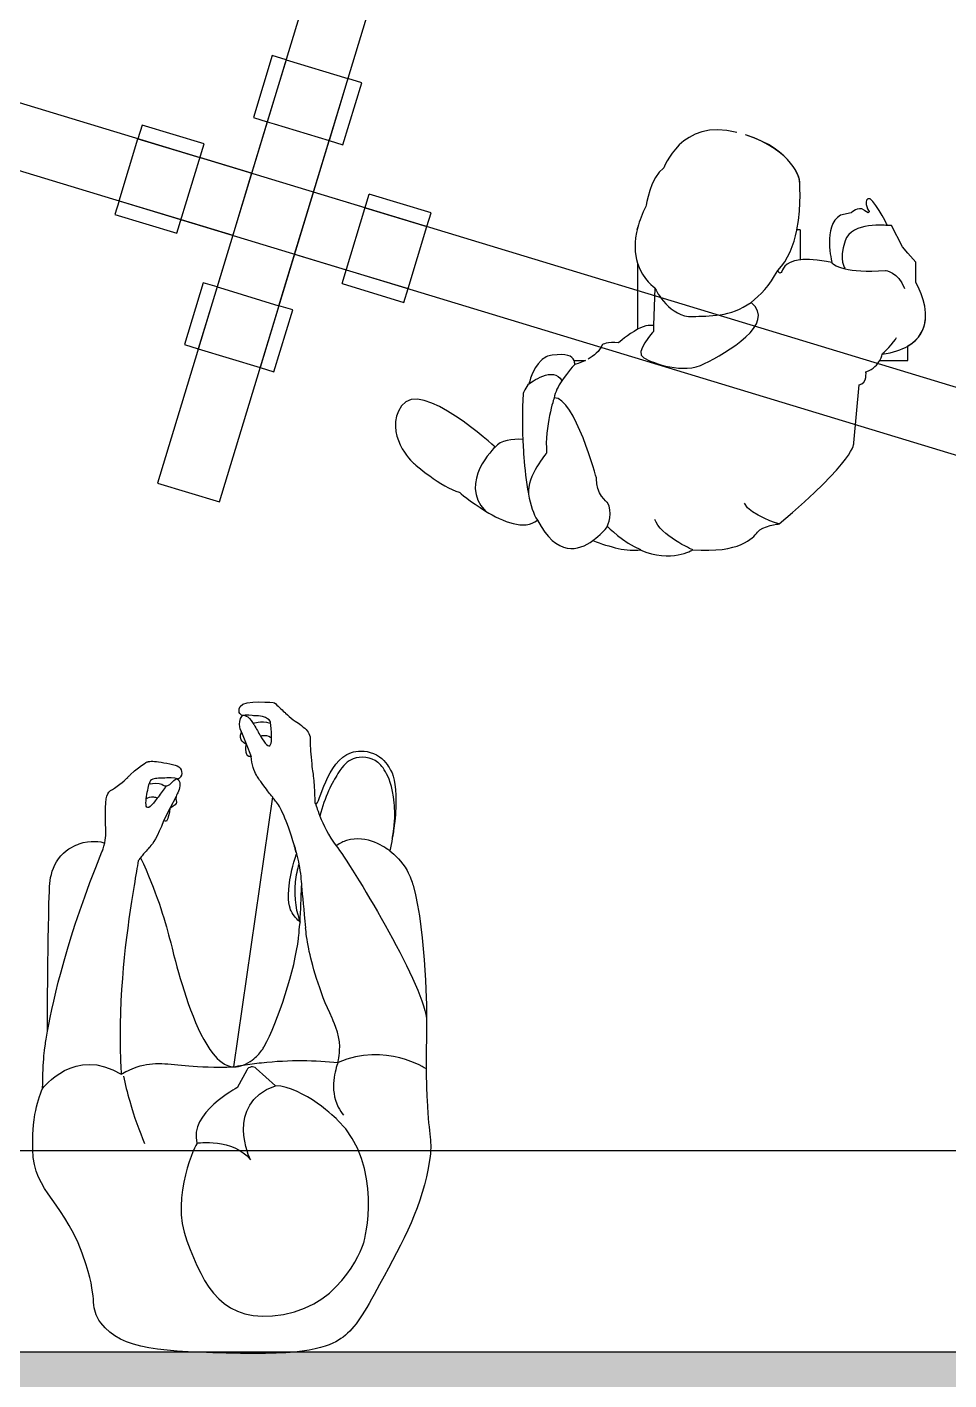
# Model space of a CAD drawing. Header units: millimetres. Extents: x 13722 to 114356, y -17117 to 61088.
# Drawn here: x 73308 to 74590, y 12945 to 14825 of the extents above; entities that cross this region are included whole.
import ezdxf

# ---------------------------------------------------------------- set-up
doc = ezdxf.new("R2010")
doc.units = ezdxf.units.MM
for name, color, linetype in [('01', 3, 'Continuous'), ('02', 250, 'Continuous'), ('Toffu_Outline', 8, 'Continuous')]:
    doc.layers.add(name, color=color, linetype=linetype)

# ---------------------------------------------------------------- blocks, each defined once
blk = doc.blocks.new('90_90')
at = {"layer": '02'}
for p, q in [((12638.8, -431.1), (12618.8, -431.1)), ((12618.8, -431.1), (12618.8, -521.1)), ((12638.8, -431.1), (12638.8, -521.1)), ((12638.8, -431.1), (12728.8, -431.1)), ((12728.8, -431.1), (12728.8, -521.1)), ((12748.8, -431.1), (12728.8, -431.1)), ((12748.8, -521.1), (12748.8, -431.1)), ((12618.8, -521.1), (12748.8, -521.1)), ((12638.8, -521.1), (12638.8, -596.1)), ((12728.8, -596.1), (12728.8, -521.1)), ((12473.8, -576.1), (12473.8, -596.1)), ((12563.8, -576.1), (12473.8, -576.1)), ((12563.8, -596.1), (12563.8, -576.1)), ((12803.8, -576.1), (12803.8, -596.1)), ((12893.8, -576.1), (12803.8, -576.1)), ((12893.8, -596.1), (12893.8, -576.1)), ((12563.8, -596.1), (12473.8, -596.1)), ((12473.8, -596.1), (12473.8, -686.1)), ((12563.8, -596.1), (12563.8, -606.1)), ((12803.8, -596.1), (12563.8, -596.1)), ((12893.8, -596.1), (12803.8, -596.1)), ((12803.8, -596.1), (12803.8, -606.1)), ((12893.8, -596.1), (12893.8, -686.1)), ((12563.8, -606.1), (12563.8, -686.1)), ((12803.8, -606.1), (12803.8, -686.1)), ((12563.8, -686.1), (12473.8, -686.1)), ((12473.8, -686.1), (12473.8, -706.1)), ((12563.8, -706.1), (12563.8, -686.1)), ((12563.8, -686.1), (12803.8, -686.1)), ((12638.8, -686.1), (12638.8, -761.1)), ((12728.8, -761.1), (12728.8, -686.1)), ((12893.8, -686.1), (12803.8, -686.1)), ((12803.8, -686.1), (12803.8, -706.1)), ((12893.8, -706.1), (12893.8, -686.1)), ((12473.8, -706.1), (12563.8, -706.1)), ((12803.8, -706.1), (12893.8, -706.1)), ((12618.8, -761.1), (12618.8, -851.1)), ((12618.8, -761.1), (12748.8, -761.1)), ((12638.8, -761.1), (12638.8, -851.1)), ((12728.8, -761.1), (12728.8, -851.1)), ((12748.8, -851.1), (12748.8, -761.1)), ((12618.8, -851.1), (12638.8, -851.1)), ((12638.8, -851.1), (12728.8, -851.1)), ((12728.8, -851.1), (12748.8, -851.1))]:
    blk.add_line(p, q, dxfattribs=at)
for points in [[(12728.8, -596.1), (12638.8, -596.1)], [(12638.8, -686.1), (12728.8, -686.1)]]:
    blk.add_lwpolyline(points, dxfattribs=at)
blk = doc.blocks.new('RW')
at = {"layer": '02'}
for points in [[(93812.5, -24309.1), (93898.6, -24335.2), (94564.2, -22144.1), (94478.1, -22118)], [(96720.6, -24816.3), (96746.7, -24730.2), (92154, -23334.9), (92127.9, -23421)]]:
    blk.add_lwpolyline(points, close=True, dxfattribs=at)
at = {"layer": '02', "rotation": 73.10102855420456}
blk.add_blockref('90_90', (89672.9, -35884.4), dxfattribs=at)
blk = doc.blocks.new('FWFW')
at = {"layer": 'Toffu_Outline'}
for p, q in [((108797, -6424), (108797, -6465.8)), ((108797, -6465.8), (108797, -6466.1)), ((108571.1, -6470.3), (108571.1, -6549))]:
    blk.add_line(p, q, dxfattribs=at)
for points in [[(108709.3, -6288.5), (108631.3, -6268.5), (108607.3, -6338.5), (108607.3, -6338.5)], [(108796.3, -6354.5), (108796.3, -6354.5), (108788.2, -6313.3), (108721.1, -6291.9)], [(108796.1, -6354.5), (108796.1, -6354.5), (108788, -6313.3), (108721.1, -6292)], [(108607.3, -6338.5), (108589.3, -6349.5), (108582.6, -6391.5), (108582.6, -6391.5)], [(108792.4, -6424), (108799.7, -6388.6), (108796.1, -6354.5), (108796.1, -6354.5)], [(108796.9, -6363.5), (108796.7, -6357.9), (108796.3, -6354.5), (108796.3, -6354.5)], [(108582.6, -6391.5), (108577.3, -6401.8), (108573.7, -6411.5), (108571.3, -6420.3)], [(108886.3, -6396.5), (108877.3, -6390.5), (108868.3, -6400.5), (108868.3, -6400.5)], [(108891.3, -6380.8), (108884.6, -6385.5), (108893.3, -6399.2), (108893.3, -6399.2)], [(108918.5, -6418.1), (108917.6, -6416.1), (108897.8, -6376.3), (108891.3, -6380.8)], [(108853.3, -6403.5), (108827.8, -6418.5), (108841.3, -6469.5), (108841.3, -6469.5)], [(108868.3, -6400.5), (108868.3, -6400.5), (108853.3, -6403.5), (108853.3, -6403.5)], [(108918.4, -6418.1), (108918.4, -6418.1), (108868.6, -6412), (108859.6, -6439.5)], [(108893.3, -6399.2), (108892.3, -6402.5), (108886.3, -6396.5), (108886.3, -6396.5)], [(108571.3, -6420.3), (108565.7, -6440.9), (108567.1, -6457.4), (108571.1, -6470.3)], [(108571.1, -6420.3), (108570.8, -6421.6), (108570.5, -6422.8), (108570.2, -6424)], [(108766.3, -6480.5), (108780.5, -6465.6), (108788.3, -6444.9), (108792.5, -6424.5)], [(108792.5, -6424), (108792.5, -6424), (108792.4, -6424), (108792.4, -6424)], [(108797, -6424), (108797, -6424), (108792.5, -6424), (108792.5, -6424)], [(108918.6, -6418.1), (108918.6, -6418.1), (108918.6, -6418.1), (108918.5, -6418.1)], [(108924.3, -6418.1), (108924.3, -6418.1), (108918.6, -6418.1), (108918.6, -6418.1)], [(108939.3, -6447.5), (108939.3, -6447.5), (108924.3, -6418.1), (108924.3, -6418.1)], [(108859.6, -6439.5), (108850.6, -6467), (108859.6, -6478), (108859.6, -6478)], [(108947, -6456.3), (108947, -6456.3), (108939.3, -6447.5), (108939.3, -6447.5)], [(108797, -6465.8), (108773.6, -6468.3), (108773.1, -6480.6), (108770.9, -6483.2)], [(108841.1, -6469.4), (108821, -6465.5), (108807, -6464.7), (108797, -6465.8)], [(108957.9, -6468.8), (108957.9, -6468.8), (108947, -6456.3), (108947, -6456.3)], [(108957.9, -6496.8), (108957.9, -6496.8), (108957.9, -6468.8), (108957.9, -6468.8)], [(108571.1, -6470.3), (108578.6, -6493.9), (108595.3, -6504.8), (108595.3, -6504.8)], [(108728.9, -6524.8), (108741.8, -6515.4), (108754.5, -6501.4), (108766.1, -6480.5)], [(108770.9, -6483.2), (108767.9, -6486.8), (108766.3, -6480.5), (108766.3, -6480.5)], [(108841.3, -6469.5), (108841.2, -6469.5), (108841.2, -6469.4), (108841.1, -6469.4)], [(108841.1, -6469.5), (108841.1, -6469.5), (108844.7, -6474.6), (108859.6, -6478.2)], [(108859.6, -6478.2), (108870.8, -6480.8), (108888.4, -6482.6), (108915.8, -6480.5)], [(108915.8, -6480.5), (108915.8, -6480.5), (108933.4, -6482.1), (108942.4, -6505.5)], [(108595.3, -6505.2), (108595.3, -6505.2), (108593.3, -6556.7), (108593.3, -6556.7)], [(108595.1, -6504.8), (108595.1, -6504.8), (108595.2, -6504.9), (108595.3, -6505.2)], [(108595.3, -6504.8), (108595.3, -6504.8), (108595.3, -6505.2), (108595.3, -6505.2)], [(108595.3, -6505.2), (108597.3, -6509.2), (108616.4, -6545.9), (108647.6, -6544.5)], [(108971.4, -6549), (108974, -6523.1), (108957.9, -6496.8), (108957.9, -6496.8)], [(108647.6, -6544.5), (108670.4, -6543.5), (108700.2, -6545.5), (108728.9, -6524.8)], [(108664.1, -6610), (108694.1, -6594.5), (108765.7, -6555), (108728.9, -6524.8)], [(108571.1, -6562.3), (108558.1, -6569.3), (108544.4, -6581.1), (108544.4, -6581.1)], [(108571.1, -6549), (108571.1, -6549), (108571.1, -6562.3), (108571.1, -6562.3)], [(108585.6, -6557.1), (108581.5, -6557.4), (108576.5, -6559.5), (108571.2, -6562.3)], [(108593.1, -6556.7), (108591.7, -6556.8), (108589.4, -6556.9), (108585.6, -6557.1)], [(108593.3, -6556.7), (108593.2, -6556.7), (108593.2, -6556.7), (108593.1, -6556.7)], [(108593.1, -6557.1), (108593.1, -6557.1), (108593.1, -6565.5), (108593.1, -6565.5)], [(108947, -6585.5), (108963.5, -6576), (108970, -6562.6), (108971.4, -6549)], [(108947, -6585.4), (108963.4, -6575.9), (108969.8, -6562.5), (108971.1, -6549)], [(108971.1, -6549), (108971.1, -6549), (108971.4, -6549), (108971.4, -6549)], [(108544.4, -6581.1), (108529.8, -6579.3), (108521.8, -6583.8), (108521.8, -6583.8)], [(108593.1, -6565.5), (108593.1, -6565.5), (108565.6, -6594.5), (108579.6, -6602)], [(108911.1, -6596.8), (108911.1, -6596.8), (108929.1, -6580.1), (108931.1, -6573.5)], [(108452.3, -6598.2), (108446.2, -6598.8), (108441.1, -6601.8), (108436.9, -6605.8)], [(108483, -6605.6), (108480.4, -6598.8), (108471.6, -6596), (108452.3, -6598.2)], [(108521.8, -6583.8), (108518.2, -6593), (108510.1, -6599.4), (108502.3, -6603.7)], [(108908.1, -6605.6), (108910.9, -6600.7), (108911.3, -6596.8), (108911.3, -6596.8)], [(108911.3, -6596.8), (108926.6, -6594.5), (108938.2, -6590.6), (108947, -6585.5)], [(108947, -6585.5), (108947, -6585.5), (108947, -6585.4), (108947, -6585.4)], [(108947, -6605.6), (108947, -6605.6), (108947, -6585.5), (108947, -6585.5)], [(108436.8, -6605.7), (108424.9, -6617.1), (108420.3, -6637), (108420.1, -6638.1)], [(108420.1, -6638.1), (108421.6, -6637), (108454.7, -6612.1), (108465.8, -6633.8)], [(108436.9, -6605.6), (108436.9, -6605.6), (108436.8, -6605.7), (108436.8, -6605.7)], [(108483.8, -6611.2), (108483.8, -6611.2), (108474, -6621.4), (108465.8, -6633.8)], [(108483.8, -6611.2), (108483.8, -6609.1), (108483.5, -6607.2), (108482.8, -6605.6)], [(108482.8, -6605.6), (108482.8, -6605.6), (108483, -6605.6), (108483, -6605.6)], [(108483, -6605.6), (108483, -6605.6), (108498.7, -6605.6), (108498.7, -6605.6)], [(108498.7, -6605.6), (108490.7, -6609.5), (108483.8, -6611.2), (108483.8, -6611.2)], [(108579.6, -6602), (108593.6, -6609.5), (108634.1, -6625.5), (108664.1, -6610)], [(108888.5, -6621.5), (108899.3, -6617.6), (108905, -6611), (108908, -6605.6)], [(108908, -6605.6), (108908, -6605.6), (108908.1, -6605.6), (108908.1, -6605.6)], [(108908.1, -6605.6), (108908.1, -6605.6), (108947, -6605.6), (108947, -6605.6)], [(108420.1, -6638.1), (108415.8, -6641.2), (108411.8, -6652.1), (108411.8, -6652.1)], [(108420.1, -6638.1), (108420.1, -6638.1), (108420.1, -6638.1), (108420.1, -6638.1)], [(108465.8, -6633.8), (108460.7, -6641.5), (108456.3, -6650), (108455.1, -6657.5)], [(108879.1, -6639.5), (108891.1, -6636.8), (108888.5, -6621.5), (108888.5, -6621.5)], [(108411.8, -6652.1), (108410.7, -6675.9), (108410.8, -6696.9), (108411.5, -6715.3)], [(108514.1, -6770), (108514.1, -6770), (108483.6, -6656.5), (108455.1, -6657.5)], [(108871.8, -6720.2), (108871.8, -6720.2), (108879.1, -6639.5), (108879.1, -6639.5)], [(108455.1, -6657.5), (108455.1, -6657.5), (108441.6, -6697.5), (108444.6, -6734)], [(108373, -6726), (108373, -6726), (108321.1, -6775), (108359.5, -6814.9)], [(108411.5, -6715.3), (108397.2, -6714.8), (108380.3, -6716.5), (108373, -6726)], [(108411.5, -6715.3), (108411.5, -6715.3), (108412.7, -6757.1), (108419.4, -6791.2)], [(108767.8, -6832.8), (108875.1, -6743.5), (108871.8, -6720.2), (108871.8, -6720.2)], [(108259, -6748), (108259, -6748), (108299, -6783), (108323, -6788.5)], [(108444.6, -6734), (108444.6, -6734), (108417, -6766.6), (108419.4, -6791.2)], [(108529.1, -6803), (108529.1, -6803), (108512.6, -6790.5), (108514.1, -6770)], [(108323, -6788.5), (108323, -6788.5), (108339, -6802.5), (108359.5, -6814.9)], [(108419.4, -6791.2), (108419.4, -6791.2), (108419.4, -6791.3), (108419.4, -6791.4)], [(108419.4, -6791.4), (108422.3, -6806.3), (108426.3, -6819.7), (108431.7, -6827.5)], [(108529.1, -6836.2), (108529.1, -6836.2), (108537.6, -6815.5), (108529.1, -6803)], [(108767.8, -6832.8), (108767.8, -6832.8), (108728.1, -6821.5), (108719.6, -6804)], [(108359.5, -6814.9), (108383.6, -6829.7), (108414.1, -6842.3), (108431.7, -6827.5)], [(108647.7, -6868.8), (108647.7, -6868.8), (108601.6, -6848.5), (108595.1, -6826.5)], [(108431.7, -6827.5), (108458.6, -6878.9), (108489.3, -6870.2), (108508.9, -6856)], [(108508.9, -6856), (108508.9, -6856), (108520.7, -6847.8), (108529.1, -6836.2)], [(108529.1, -6836.2), (108529.1, -6836.2), (108551.4, -6859.1), (108575, -6868.5)], [(108647.7, -6868.8), (108713.8, -6873.5), (108731.1, -6852.8), (108737.8, -6844.2)], [(108737.8, -6844.2), (108744.4, -6835.5), (108767.8, -6832.8), (108767.8, -6832.8)], [(108508.9, -6856), (108532.4, -6864.9), (108557.6, -6871.7), (108574.8, -6868.9)], [(108574.8, -6868.9), (108617.6, -6887.7), (108647.7, -6868.8), (108647.7, -6868.8)], [(108575, -6868.5), (108575.2, -6868.6), (108575.4, -6868.8), (108575.6, -6868.8)]]:
    blk.add_open_spline(points, degree=3, dxfattribs=at)
blk.add_open_spline([(108373, -6726), (108373, -6726), (108269.6, -6630), (108243, -6668.6), (108216.3, -6707.3), (108259, -6748), (108259, -6748)], degree=3, knots=[3, 3, 3, 3, 4, 4, 4, 5, 5, 5, 5], dxfattribs=at)

msp = doc.modelspace()

# ---------------------------------------------------------------- hatches: boundary and pattern name
at = {"layer": '01', "lineweight": -2, "true_color": 0x999b37}
h = msp.add_hatch(dxfattribs=at)
h.set_pattern_fill('AR-SAND', color=55, scale=5)
h.set_pattern_definition([(37.5, (-19358.14, 21727.48), (-8.00016, 244.7066), [0, -193.04, 0, -215.9, 0, -206.375]), (7.5, (-19358.14, 21727.48), (224.7616, 358.4126), [0, -104.14, 0, -173.99, 0, -66.675]), (327.5, (-19514.35, 21727.48), (395.4962, 0.7186), [0, -63.5, 0, -228.6, 0, -298.45]), (317.5, (-19514.35, 21727.48), (381.7782, 111.4647), [0, -31.75, 0, -149.86, 0, -171.45])])
h.paths.add_polyline_path([(70453.8, 12983.3), (70453.8, 10764.6), (72599.6, 10043.3), (76293.8, 10043.3), (76293.8, 12983.3)], flags=17)
h.paths.add_polyline_path([(70453.8, 22943.3), (70453.8, 20883.3), (72903.8, 20883.3), (72903.8, 22943.3)], flags=17)
h.paths.add_polyline_path([(79063.8, 14353.3), (79063.8, 12513.3), (81313.8, 12513.3), (81313.8, 14353.3)], flags=17)
h.paths.add_polyline_path([(66994.8, 20603.3, 0.409585), (64324.8, 23223.3), (62204.1, 23223.3), (62204.1, 7963.3), (62204.1, 6963.3), (83214.7, 6963.3), (83214.7, 23223.3), (77183.8, 23223.3), (77183.8, 20603.3), (78783.8, 20603.3), (78783.8, 19033.3), (81593.8, 19033.3), (81593.8, 14633.3), (81593.8, 12233.3), (81593.8, 7963.3), (72553.8, 7963.3), (64324.8, 10463.3), (64324.8, 13163.3), (64324.8, 15543.3), (66994.8, 15543.3)])

# ---------------------------------------------------------------- linework, layer by layer
at = {"layer": '01'}
for points in [[(76573.8, 9763.3), (76573.8, 13263.3), (70173.8, 13263.3), (70173.8, 10563.3), (72553.8, 9763.3)], [(76293.8, 10043.3), (76293.8, 12983.3), (70453.8, 12983.3), (70453.8, 10764.6), (72599.6, 10043.3)]]:
    msp.add_lwpolyline(points, close=True, dxfattribs=at)
at = {"layer": 'Toffu_Outline'}
for p, q in [((73606.5, 13845.4), (73612.9, 13828.8)), ((73612.9, 13828.8), (73619.6, 13811.5)), ((73515.3, 13755.8), (73506.8, 13739.2)), ((73649.3, 13755.1), (73595.3, 13380)), ((73649.3, 13755.1), (73649.3, 13755.1)), ((73506.8, 13739.2), (73498, 13722))]:
    msp.add_line(p, q, dxfattribs=at)
for points in [[(73607.5, 13868.4), (73607.5, 13868.4), (73599.5, 13871.3), (73604.6, 13881.1)], [(73604.6, 13881.1), (73609.6, 13891), (73652.3, 13886.1), (73652.3, 13886.1)], [(73652.3, 13886.1), (73656.7, 13881.7), (73661.4, 13877.3), (73666.3, 13872.9)], [(73606.5, 13845.4), (73606.5, 13845.4), (73599.1, 13857.4), (73607.5, 13868.4)], [(73607.6, 13868.4), (73607.6, 13868.4), (73607.5, 13868.4), (73607.5, 13868.4)], [(73607.8, 13868.5), (73607.8, 13868.5), (73607.7, 13868.5), (73607.6, 13868.4)], [(73622.8, 13868.1), (73622.8, 13868.1), (73611.1, 13869.6), (73607.8, 13868.5)], [(73607.8, 13868.5), (73609.2, 13868.9), (73615, 13869.5), (73622.6, 13857.4)], [(73646.4, 13859.9), (73646.4, 13859.9), (73644.1, 13868), (73622.8, 13868.1)], [(73666.3, 13872.9), (73666.7, 13872.5), (73667.1, 13872.2), (73667.5, 13871.8)], [(73667.5, 13871.8), (73671, 13868.5), (73674.6, 13865.4), (73678.1, 13862.4)], [(73678.1, 13862.4), (73682, 13860), (73685, 13857.8), (73687.2, 13856.3)], [(73612.9, 13828.8), (73612.9, 13828.8), (73600.1, 13833.2), (73606.5, 13845.4)], [(73622.6, 13857.4), (73625.1, 13858.3), (73628.5, 13859.2), (73632.7, 13859.5)], [(73622.6, 13857.4), (73623, 13856.7), (73623.4, 13856.1), (73623.8, 13855.4)], [(73623.8, 13855.4), (73626.8, 13850.2), (73629.9, 13844.6), (73632.8, 13839.8)], [(73632.7, 13859.5), (73638.7, 13859.9), (73643.7, 13858.7), (73646.8, 13857.6)], [(73646.8, 13857.6), (73646.5, 13859), (73646.4, 13859.9), (73646.4, 13859.9)], [(73648.2, 13837.4), (73648.3, 13844.7), (73647.3, 13853.5), (73646.8, 13857.6)], [(73687.2, 13856.3), (73694.5, 13850.6), (73699.1, 13847.1), (73701, 13841.1)], [(73701, 13841.1), (73702.1, 13837.9), (73702, 13835), (73701.8, 13833.3)], [(73619.6, 13811.5), (73619.6, 13811.5), (73609.7, 13807.6), (73612.9, 13828.8)], [(73632.8, 13839.8), (73634.1, 13840.3), (73635.7, 13840.7), (73637.7, 13840.8)], [(73632.8, 13839.8), (73639, 13829.6), (73644.5, 13822.5), (73646.8, 13827.9)], [(73637.7, 13840.8), (73642.8, 13841), (73646.6, 13838.5), (73648.2, 13837.4)], [(73646.8, 13827.9), (73647.7, 13830.1), (73648.1, 13833.5), (73648.2, 13837.4)], [(73648.2, 13837.4), (73648.2, 13837.4), (73648.2, 13837.4), (73648.2, 13837.4)], [(73701.8, 13833.3), (73702, 13824.7), (73702.5, 13813.8), (73703.9, 13801.2)], [(73451.6, 13785.8), (73469.2, 13802.5), (73476.7, 13804.3), (73476.7, 13804.3)], [(73476.7, 13804.3), (73482.2, 13805.3), (73487.5, 13804.5), (73498.2, 13802.8)], [(73627.2, 13785.3), (73624, 13791.3), (73620.6, 13799.9), (73619.6, 13811.5)], [(73709.5, 13745.3), (73715.6, 13743.7), (73723.9, 13805.5), (73759.3, 13816.9)], [(73761.5, 13808.2), (73753.7, 13805.3), (73748.1, 13799.7), (73740.3, 13787.6)], [(73759.3, 13816.9), (73766.5, 13819.2), (73778.2, 13820.4), (73789.8, 13815.6)], [(73795.9, 13803.2), (73786.2, 13810.5), (73772.5, 13812.3), (73761.5, 13808.2)], [(73789.8, 13815.6), (73802.3, 13810.5), (73808.6, 13800.7), (73811.6, 13796.1)], [(73448.4, 13782.7), (73449.5, 13783.8), (73450.6, 13784.8), (73451.6, 13785.8)], [(73498.2, 13802.8), (73510.6, 13800.8), (73519.5, 13799.2), (73522.2, 13793)], [(73522.2, 13793), (73523.5, 13790.1), (73523.6, 13785.7), (73521.6, 13783)], [(73637.4, 13770.7), (73630.4, 13780), (73628.8, 13782.4), (73627.2, 13785.3)], [(73703.9, 13801.2), (73705.1, 13789.9), (73705.8, 13788), (73706.7, 13777.7)], [(73740.3, 13787.6), (73732.5, 13775.3), (73722.1, 13755.8), (73715.3, 13728.5)], [(73806.6, 13790), (73801.7, 13798.6), (73797.9, 13801.7), (73795.9, 13803.2)], [(73818.7, 13746.9), (73816.6, 13771), (73810.1, 13784), (73806.6, 13790)], [(73811.6, 13796.1), (73817.5, 13786.8), (73821.3, 13775.1), (73821, 13747.4)], [(73423.2, 13763.3), (73424.9, 13764.8), (73424.5, 13763.8), (73429.8, 13767.4)], [(73429.8, 13767.4), (73440.2, 13774.4), (73448.4, 13782.7), (73448.4, 13782.7)], [(73473.9, 13752.7), (73474.8, 13760.4), (73477, 13769.5), (73478.1, 13773.7)], [(73478.6, 13775.4), (73478.1, 13773.7), (73478.1, 13773.7), (73478.1, 13773.7)], [(73478.1, 13773.7), (73478.3, 13772.7), (73485.4, 13775), (73492, 13773.9)], [(73478.7, 13776.1), (73478.7, 13776), (73478.7, 13776), (73478.6, 13775.4)], [(73483, 13779.8), (73480.4, 13778.8), (73478.9, 13776.8), (73478.7, 13776.1)], [(73502.7, 13781.7), (73493.8, 13780.9), (73487.2, 13781.7), (73483, 13779.8)], [(73500, 13768.4), (73496.4, 13763.4), (73492.6, 13758), (73489.1, 13753.3)], [(73492, 13773.9), (73498, 13772.9), (73497.6, 13770.1), (73501.4, 13770.4)], [(73501.4, 13770.4), (73501, 13769.8), (73500.5, 13769.1), (73500, 13768.4)], [(73501.4, 13770.4), (73508.9, 13770.9), (73513.1, 13782), (73517.2, 13780.2)], [(73517.2, 13780.2), (73513.8, 13782.7), (73502.7, 13781.7), (73502.7, 13781.7)], [(73517.2, 13780.2), (73517.3, 13780.2), (73517.3, 13780.2), (73517.3, 13780.2)], [(73517.3, 13780.2), (73517.4, 13780.1), (73517.5, 13780.1), (73517.5, 13780.1)], [(73517.5, 13780.1), (73517.5, 13780.1), (73517.4, 13780.1), (73517.3, 13780.2)], [(73521.6, 13783), (73521.5, 13782.8), (73519.1, 13779.5), (73517.5, 13780.1)], [(73517.5, 13780.1), (73521.6, 13777.8), (73521.2, 13769.1), (73518.9, 13763.2)], [(73649.3, 13755.1), (73646, 13759.4), (73642.6, 13763.8), (73637.4, 13770.7)], [(73706.7, 13777.7), (73709, 13754.9), (73707.1, 13745.9), (73709.5, 13745.3)], [(73417.2, 13720.9), (73416.2, 13752.4), (73418.7, 13759.2), (73423.2, 13763.3)], [(73473.9, 13742.5), (73473.3, 13745), (73473.4, 13748.6), (73473.9, 13752.7)], [(73484.5, 13754.9), (73479.5, 13755.8), (73475.5, 13753.7), (73473.9, 13752.7)], [(73489.1, 13753.3), (73481.6, 13743.4), (73475.4, 13736.6), (73473.9, 13742.5)], [(73489.1, 13753.3), (73487.9, 13753.9), (73486.4, 13754.6), (73484.5, 13754.9)], [(73489.1, 13753.3), (73489.1, 13753.3), (73489.1, 13753.3), (73489.1, 13753.3)], [(73515.3, 13755.8), (73514.3, 13750.7), (73516.8, 13749.1), (73515.3, 13745.8)], [(73518.9, 13763.2), (73517.3, 13759.1), (73516, 13759.3), (73515.3, 13755.8)], [(73653.8, 13749.4), (73652.2, 13751.4), (73650.8, 13753.2), (73649.3, 13755.1)], [(73679.8, 13687.3), (73668.8, 13725.2), (73660, 13741.6), (73653.8, 13749.4)], [(73821, 13747.4), (73820.9, 13737.5), (73820.2, 13724.9), (73818.1, 13710.4)], [(73506.8, 13739.2), (73504.7, 13725), (73502.7, 13721.6), (73501.2, 13721.5)], [(73515.3, 13745.8), (73515.3, 13745.8), (73514.5, 13744.1), (73506.8, 13739.2)], [(73709.5, 13745.3), (73709.5, 13745.3), (73711.4, 13738.4), (73715.3, 13728.5)], [(73715.3, 13728.5), (73720, 13716.8), (73727.5, 13701), (73738.1, 13687.3)], [(73818.1, 13710.4), (73820, 13725.3), (73819.5, 13737.8), (73818.7, 13746.9)], [(73416.2, 13691.5), (73418.3, 13701.4), (73417.6, 13707.5), (73417.2, 13720.9)], [(73498, 13721.9), (73489.4, 13699.7), (73483.1, 13690.1), (73478.7, 13685.6)], [(73498, 13721.9), (73497.7, 13722), (73497.7, 13722), (73498, 13722)], [(73498, 13722), (73498, 13722), (73498, 13721.9), (73498, 13721.9)], [(73501.2, 13721.5), (73500.5, 13721.5), (73498.6, 13721.8), (73498, 13721.9)], [(73817.9, 13709), (73818, 13709.5), (73818.1, 13710), (73818.1, 13710.4)], [(73380.4, 13689.9), (73396.6, 13695.5), (73410.5, 13692.9), (73416.2, 13691.5)], [(73412.1, 13678.7), (73412.8, 13680.2), (73414.7, 13685), (73416.2, 13691.5)], [(73752.4, 13694.5), (73748.2, 13693.2), (73743.3, 13691), (73738.1, 13687.3)], [(73812.4, 13680.3), (73807.9, 13683.7), (73780.9, 13703.6), (73752.4, 13694.5)], [(73816, 13697.2), (73815, 13691.8), (73813.8, 13686.1), (73812.4, 13680.3)], [(73816, 13697.2), (73816.1, 13697.8), (73816.2, 13698.5), (73816.3, 13699.1)], [(73817.9, 13709), (73817.5, 13705.8), (73817, 13702.5), (73816.3, 13699.1)], [(73816.3, 13699.1), (73817, 13702.5), (73817.5, 13705.8), (73817.9, 13709)], [(73336.6, 13429.8), (73344.7, 13475), (73364.7, 13561.8), (73412.1, 13678.7)], [(73355.3, 13673.4), (73364.8, 13683.9), (73376.4, 13688.4), (73380.4, 13689.9)], [(73468.1, 13673.5), (73467.3, 13672.5), (73466.6, 13671.6), (73466, 13670.7)], [(73478.7, 13685.6), (73477.8, 13684.6), (73473.4, 13680.2), (73468.1, 13673.5)], [(73673.1, 13635.9), (73674.5, 13646.1), (73677.2, 13660), (73683, 13676.1)], [(73680.4, 13685.1), (73680.2, 13685.9), (73680, 13686.6), (73679.8, 13687.3)], [(73679.8, 13687.3), (73680, 13686.7), (73680.2, 13685.9), (73680.4, 13685.1)], [(73680.4, 13685.1), (73680.5, 13684.9), (73680.6, 13684.6), (73680.7, 13684.4)], [(73682.5, 13677.8), (73681.9, 13680.1), (73681.2, 13682.3), (73680.7, 13684.4)], [(73680.7, 13684.4), (73681.2, 13682.5), (73681.8, 13680.3), (73682.5, 13677.8)], [(73682.5, 13677.8), (73682.7, 13677.2), (73682.8, 13676.6), (73683, 13676.1)], [(73683, 13676.1), (73684.2, 13670.9), (73685.3, 13666.1), (73686.1, 13661.6)], [(73738.1, 13687.3), (73758.4, 13660.9), (73857, 13499.9), (73863.6, 13447.3)], [(73812.4, 13680.3), (73819.7, 13674.7), (73829.2, 13665.8), (73836.6, 13652.7)], [(73462.7, 13666.2), (73461.2, 13658.1), (73459.2, 13646.2), (73456.9, 13631.9)], [(73466, 13670.7), (73464.6, 13668.9), (73463.5, 13667.3), (73462.7, 13666.2)], [(73466, 13670.7), (73487.5, 13624.4), (73499.4, 13585.3), (73506.3, 13558.5)], [(73686.1, 13661.6), (73683.9, 13654.7), (73681.9, 13646.4), (73680.9, 13637)], [(73686.1, 13661.6), (73688.4, 13649.3), (73689.2, 13639.3), (73689.8, 13631.4)], [(73675.3, 13596.9), (73673.8, 13600.1), (73669.6, 13609.7), (73673.1, 13635.9)], [(73680.9, 13637), (73678.3, 13613.1), (73683.4, 13593.4), (73687.8, 13581.3)], [(73836.6, 13652.7), (73841.1, 13644.6), (73843.5, 13637.5), (73844.8, 13632.5)], [(73336.6, 13429.8), (73336.6, 13436.1), (73336.3, 13537.1), (73339.1, 13623.9)], [(73456.9, 13631.9), (73447.8, 13574.9), (73436, 13498.4), (73437.7, 13405)], [(73687.8, 13581.3), (73688.5, 13598), (73689.2, 13614.7), (73689.8, 13631.4)], [(73689.8, 13631.4), (73691, 13617.4), (73692.7, 13598.8), (73695.5, 13573.2)], [(73844.8, 13632.5), (73863.9, 13564.1), (73863.6, 13447.3), (73863.6, 13447.3)], [(73687.8, 13581.3), (73684, 13584.4), (73678.9, 13589.4), (73675.3, 13596.9)], [(73685.5, 13558.6), (73685.6, 13560), (73687.8, 13581.3), (73687.8, 13581.3)], [(73699.8, 13544.1), (73697.2, 13556.7), (73696, 13567), (73695.5, 13573.2)], [(73506.3, 13558.5), (73508.2, 13551.1), (73510.9, 13540), (73514.4, 13526.9)], [(73637.8, 13408.2), (73656.7, 13442.2), (73681.2, 13517.2), (73685.5, 13558.6)], [(73732.3, 13447.7), (73714, 13485.8), (73703.8, 13524.3), (73699.8, 13544.1)], [(73514.4, 13526.9), (73525, 13487.1), (73542.7, 13428.6), (73566.8, 13398.2)], [(73742.9, 13408.2), (73743, 13425.6), (73732.3, 13447.7), (73732.3, 13447.7)], [(73863.6, 13447.3), (73863.5, 13396.1), (73862.8, 13404.3), (73863.1, 13377.3)], [(73336.6, 13429.7), (73336.6, 13429.8), (73336.6, 13429.8), (73336.6, 13429.8)], [(73336.6, 13429.6), (73336.6, 13429.6), (73336.6, 13429.6), (73336.6, 13429.7)], [(73329.8, 13350), (73329.8, 13350), (73374.8, 13409.4), (73439, 13369.6)], [(73333.4, 13409.4), (73333.4, 13409.4), (73333.3, 13409.4), (73333.3, 13409.4)], [(73863.1, 13377.3), (73863.1, 13377.3), (73806.1, 13414.5), (73740.5, 13386.1)], [(73329.8, 13350), (73329.7, 13369.5), (73330.8, 13385.1), (73331.5, 13394.8)], [(73437.7, 13405), (73437.9, 13391.5), (73438.4, 13379.6), (73439, 13369.6)], [(73566.8, 13398.2), (73573.9, 13389.3), (73583.3, 13380.7), (73595.3, 13380)], [(73608.5, 13382.3), (73618, 13385.9), (73625.6, 13392.9), (73628.4, 13395.7)], [(73628.4, 13395.7), (73633.7, 13401.1), (73636.7, 13406.2), (73637.8, 13408.2)], [(73634.2, 13385.8), (73673.8, 13390.1), (73709.7, 13389.2), (73740.5, 13386.1)], [(73740.5, 13386.1), (73740.5, 13386.1), (73742.8, 13395.7), (73742.9, 13408.2)], [(73439, 13369.6), (73443.7, 13372.6), (73451.2, 13376.7), (73461, 13379.9)], [(73461, 13379.9), (73485.4, 13388), (73504.2, 13383.8), (73533.1, 13381.4)], [(73533.1, 13381.4), (73547.8, 13380.2), (73569, 13379.1), (73595.3, 13380)], [(73595.3, 13380), (73599.9, 13379.7), (73604.4, 13380.7), (73608.5, 13382.3)], [(73595.3, 13380), (73599.6, 13380.8), (73604, 13381.6), (73608.5, 13382.3)], [(73613.7, 13375.5), (73613.7, 13375.5), (73600.5, 13351), (73600.5, 13351)], [(73608.5, 13382.3), (73616.8, 13383.6), (73625.3, 13384.8), (73634.2, 13385.8)], [(73626.8, 13377.8), (73622.7, 13381.5), (73616.3, 13380.3), (73613.7, 13375.5)], [(73653.5, 13353.7), (73653.5, 13353.7), (73626.8, 13377.8), (73626.8, 13377.8)], [(73740.5, 13386.1), (73736.9, 13376.6), (73728.2, 13349.5), (73740.9, 13324)], [(73863.1, 13377.3), (73863.3, 13359.7), (73863.7, 13345.5), (73864.3, 13333.6)], [(73442.2, 13367), (73444.6, 13355.9), (73447.4, 13344.2), (73450.8, 13332.1)], [(73618.7, 13250.8), (73618.7, 13250.8), (73581.7, 13328), (73653.5, 13353.7)], [(73740, 13306.1), (73740, 13306.1), (73692.6, 13352.7), (73653.5, 13353.7)], [(73319, 13313.7), (73321.8, 13328.8), (73326.1, 13341.1), (73329.8, 13350)], [(73600.5, 13351), (73600.5, 13351), (73532.3, 13315.5), (73544.4, 13274)], [(73864.3, 13333.6), (73866.8, 13281.4), (73872, 13277.2), (73867.8, 13250.4)], [(73450.8, 13332.1), (73457, 13310.4), (73464.2, 13290.9), (73471.6, 13273.6)], [(73740.9, 13324), (73743, 13319.8), (73745.4, 13316.1), (73748, 13312.8)], [(73316.1, 13265.2), (73315.9, 13277.2), (73315.3, 13293.5), (73319, 13313.7)], [(73776.7, 13136.7), (73776.7, 13136.7), (73805.3, 13242.3), (73740, 13306.1)], [(73544.4, 13274), (73544.4, 13274), (73595.1, 13281.6), (73618.7, 13250.8)], [(73390.4, 13104.8), (73361.8, 13195.7), (73317, 13202.7), (73316.1, 13265.2)], [(73544.4, 13274), (73544.4, 13274), (73506, 13202), (73530.3, 13138.1)], [(73867.8, 13250.4), (73858.3, 13187.1), (73831.8, 13138.8), (73798.3, 13077.6)], [(73530.3, 13138.1), (73554.6, 13074.3), (73579.3, 13021.5), (73664.7, 13035.9)], [(73664.7, 13035.9), (73750.1, 13050.2), (73776.7, 13136.7), (73776.7, 13136.7)], [(73410.9, 13024), (73394.4, 13045.9), (73407.1, 13051.8), (73390.4, 13104.8)], [(73798.3, 13077.6), (73776.5, 13037.7), (73765.2, 13017.5), (73747.5, 13004.3)], [(73605, 12981.6), (73494.9, 12984.2), (73439.9, 12985.5), (73410.9, 13024)], [(73747.5, 13004.3), (73732.4, 12993.1), (73706.4, 12979.2), (73605, 12981.6)]]:
    msp.add_open_spline(points, degree=3, dxfattribs=at)
for points in [[(73339.1, 13623.9), (73339.2, 13627.9), (73339.4, 13633.1), (73340.2, 13638.9), (73341.8, 13649.8), (73345.6, 13662.7), (73355.3, 13673.4)], [(73331.5, 13394.8), (73331.5, 13394.8), (73331.9, 13399.8), (73333.3, 13409.4), (73334.1, 13414.7), (73335.2, 13421.5), (73336.6, 13429.7)]]:
    msp.add_open_spline(points, degree=3, knots=[1, 1, 1, 1, 2, 2, 2, 3, 3, 3, 3], dxfattribs=at)

# ---------------------------------------------------------------- block references
at = {"layer": '02'}
for name, p in [('RW', (-20323.1, 38500.6)), ('FWFW', (-34414, 20967.5))]:
    msp.add_blockref(name, p, dxfattribs=at)

doc.saveas('drawing.dxf')
